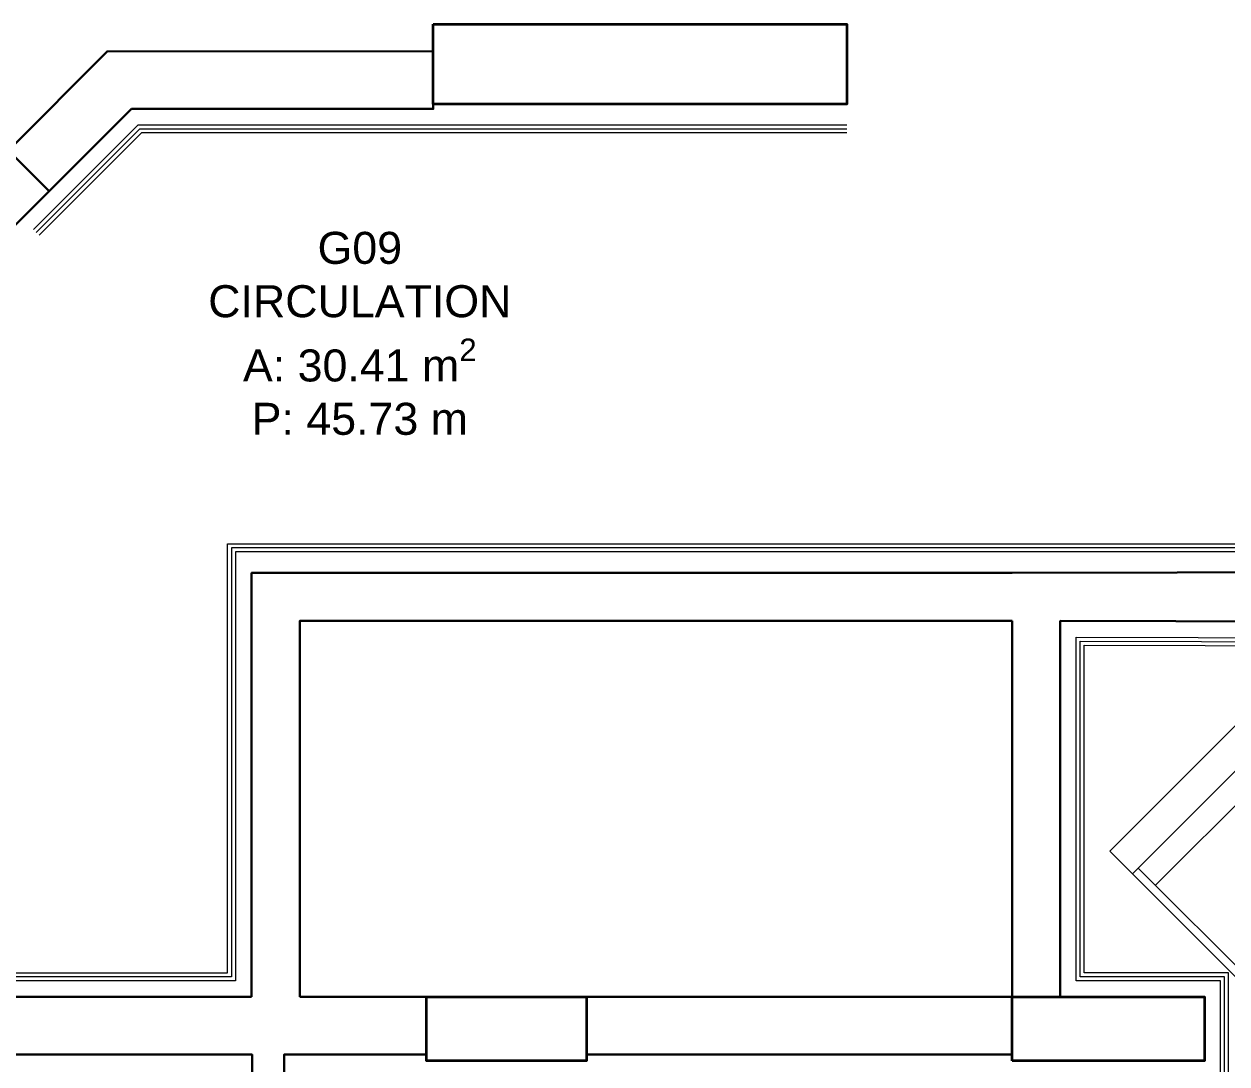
# Model space of a CAD drawing. Header units: centimetres. Extents: x 118932 to 154602, y -32682 to -23521.
# Drawn here: x 140658.2 to 141033.9, y -29170.6 to -28845.7 of the extents above; entities that cross this region are included whole.
import ezdxf

# ---------------------------------------------------------------- set-up
doc = ezdxf.new("R2010")
doc.units = ezdxf.units.CM
doc.header["$LTSCALE"] = 50
doc.header["$MEASUREMENT"] = 0
for name, color, linetype, lineweight, true_color in [('GEN_00_BL_Yazı', 7, 'Continuous', 0, 0x4f5250), ('GEN_00_BL_Ölçü Dış', 7, 'Continuous', 5, 0x766a5e), ('GEN_01_TA_Kolon', 7, 'Continuous', 35, 0xd05d28), ('GEN_02_TF_Mobilya', 7, 'Continuous', 5, 0x745e3d), ('GEN_05_ML_Alçıpan_giydirme', 7, 'Continuous', 18, 0x7ebab5), ('KALACAK DUVARLAR', 7, 'Continuous', 30, 0x005387), ('ÖRÜLECEK DUVARLAR', 7, 'Continuous', 30, 0xfaca30)]:
    doc.layers.add(name, color=color, linetype=linetype, lineweight=lineweight, true_color=true_color)
doc.styles.add('ARIAL', font='arial.ttf')
doc.styles.add('Arial_6', font='arial.ttf', dxfattribs={"height": 59.5325})

# ---------------------------------------------------------------- blocks, each defined once
blk = doc.blocks.new('LEVEL 0_B BLOK_KOLON')
at = {"layer": 'GEN_01_TA_Kolon', "elevation": 0}
for points in [[(-205.92, 740.48), (-76.73, 740.48), (-76.73, 715.48), (-205.92, 715.48)], [(-208.05, 436.58), (-158.05, 436.58), (-158.05, 416.58), (-208.05, 416.58)], [(-25.13, 416.58), (-25.13, 436.58), (-25.13, 436.58), (34.87, 436.58), (34.87, 436.58), (34.87, 416.58)]]:
    blk.add_lwpolyline(points, close=True, dxfattribs=at)
blk = doc.blocks.new('KALACAK DUVALAR LEVEL 0 B BLOK')
at = {"layer": 'KALACAK DUVARLAR'}
for p, q in [((-377.13, 290.72, 0), (-490.13, 290.72, 0)), ((-322.55, 290.72, 0), (-362.13, 290.72, 0)), ((-272.55, 272.72), (-139.5, 272.72))]:
    blk.add_line(p, q, dxfattribs=at)
at = {"layer": 'KALACAK DUVARLAR', "elevation": 0}
for points in [[(-453.06, 555.22), (-422.09, 586.19), (-320.42, 586.12), (-320.42, 568.19), (-414.63, 568.19), (-440.33, 542.49), (-453.06, 555.22)], [(-139.63, 423.19), (-377.13, 423.19), (-377.13, 290.72)], [(-139.63, 408.19), (-362.13, 408.19), (-362.13, 290.72)]]:
    blk.add_lwpolyline(points, dxfattribs=at)
at = {"layer": 'KALACAK DUVARLAR'}
for points in [[(600.37, 272.18), (600.37, 406.69), (633.51, 406.69), (633.51, 424.79), (-139.63, 423.19)], [(-139.63, 408.19), (-139.63, 290.79), (-272.55, 290.72)], [(-124.63, 290.79), (-124.63, 408.19), (380.87, 406.74), (381, 360.79), (399, 360.79), (399, 406.74), (582.37, 406.62), (582.37, 300.79)], [(-490.13, 272.72), (-377, 272.72), (-377, 138.71), (-392.87, 138.71), (-392.87, 128.71), (-377, 128.71), (-392.87, 128.71)], [(-377, 128.71), (-377, 74.21), (-367, 74.21), (-367, 272.72), (-322.55, 272.72)]]:
    blk.add_lwpolyline(points, dxfattribs=at)
blk = doc.blocks.new('ÖRÜLECEK DUVAR LEVEL 0 B BLOK')
at = {"layer": 'ÖRÜLECEK DUVARLAR'}
blk.add_lwpolyline([(672.7, 1408.59), (685.43, 1395.87), (673.43, 1383.86), (660.7, 1396.59), (672.7, 1408.59)], dxfattribs=at)
blk = doc.blocks.new('DUVAR LEVEL 0 B LBOK')
at = {"layer": 'GEN_05_ML_Alçıpan_giydirme', "elevation": 0}
for points in [[(289.16, 1380.75), (321.86, 1413.45), (543.19, 1413.45)], [(290.05, 1379.86), (322.38, 1412.2), (543.19, 1412.2)], [(543.19, 1410.95), (322.9, 1410.95), (290.93, 1378.98)], [(1389.79, 1280.05), (352.29, 1280.05), (352.29, 1146.05), (219.29, 1145.98), (220.01, 46.33), (593.42, 46.33), (593.41, 22.42), (616.42, 22.42), (616.42, 19.92), (590.9, 19.92), (590.91, 43.83), (217.51, 43.83), (216.79, 1148.48), (349.79, 1148.55), (349.79, 1282.55), (1389.79, 1282.55)], [(1389.79, 1281.3), (351.04, 1281.3), (351.04, 1147.3), (218.04, 1147.23), (218.76, 45.08), (592.16, 45.08), (592.16, 21.17), (616.42, 21.17)], [(363.42, 636.97), (363.42, 811.47), (585.92, 811.47), (585.92, 549.47), (363.42, 549.47), (363.42, 556.97), (343.42, 556.97), (343.42, 524.47), (613.92, 524.47), (613.92, 696.97), (627.42, 696.97), (627.42, 849.32), (623.92, 849.39), (623.92, 1091.53), (662.29, 1091.53), (662.29, 1148.55), (617.29, 1148.55), (617.29, 1250.93), (1107.79, 1249.52), (1107.79, 1211.05)], [(362.17, 636.97), (362.17, 812.72), (587.17, 812.72), (587.17, 548.22), (362.17, 548.22), (362.17, 555.72), (344.67, 555.72), (344.67, 525.72), (612.67, 525.72), (612.67, 698.22), (626.17, 698.22), (626.17, 848.1), (622.67, 848.17), (622.67, 1092.78), (661.04, 1092.78), (661.04, 1147.3), (616.04, 1147.3), (616.04, 1252.18), (1109.04, 1250.76), (1109.04, 1211.05)], [(360.92, 636.97), (360.92, 813.97), (588.42, 813.97), (588.42, 546.97), (360.92, 546.97), (360.92, 554.47), (345.92, 554.47), (345.92, 526.97), (611.42, 526.97), (611.42, 699.47), (624.92, 699.47), (624.92, 846.87), (621.42, 846.94), (621.42, 1094.03), (659.79, 1094.03), (659.79, 1146.05), (614.79, 1146.05), (614.79, 1253.43), (1110.29, 1252.01), (1110.29, 1211.05)]]:
    blk.add_lwpolyline(points, dxfattribs=at)
blk = doc.blocks.new('FFE-Tag')
at = {"color": 0}
blk.add_wipeout([(-8.76, 0), (-6.19, 2.57), (6.19, 2.57), (8.76, 0), (6.19, -2.57), (-6.19, -2.57)], dxfattribs=at).dxf.layer = 'GEN_00_BL_Yazı'
at = {"layer": 'GEN_00_BL_Yazı', "color": 0}
for p, q in [((-8.76, 0), (-6.19, 2.57)), ((6.19, 2.57), (-6.19, 2.57)), ((8.76, 0), (6.19, 2.57)), ((-8.76, 0), (-6.19, -2.57)), ((8.76, 0), (6.19, -2.57)), ((-6.19, -2.57), (6.19, -2.57))]:
    blk.add_line(p, q, dxfattribs=at)
blk = doc.blocks.new('EF-411_LoungeChair')
at = {"layer": 'GEN_02_TF_Mobilya'}
for p, q in [((-400, 415), (-374.6, 415)), ((-400, -315), (-400, 415)), ((-374.6, 415), (374.6, 415)), ((-374.6, 415), (-374.6, -315)), ((374.6, 415), (400, 415)), ((374.6, -315), (374.6, 415)), ((400, 415), (400, -315)), ((-374.6, -238.8), (374.6, -238.8)), ((400, -315), (-400, -315)), ((-400, -315), (-400, -415)), ((400, -415), (400, -315)), ((-400, -415), (400, -415))]:
    blk.add_line(p, q, dxfattribs=at)
at = {"layer": 'GEN_00_BL_Yazı', "xscale": 24.48801272789197, "yscale": 24.48801272789197, "zscale": 24.48801272789197, "rotation": 135.0000000000002}
blk.add_blockref('FFE-Tag', (56.1, 146.1, 0), dxfattribs=at)
at = {"layer": 'GEN_00_BL_Yazı', "insert": (134.4, 26.4, 0), "char_height": 60, "attachment_point": 1, "rotation": 135, "style": 'Arial_6'}
blk.add_mtext('EF-411', dxfattribs=at)
blk = doc.blocks.new('b blok level 0 tefriş')
at = {"layer": 'GEN_02_TF_Mobilya', "xscale": 0.09999999999999999, "yscale": 0.09999999999999999, "zscale": 0.09999999999999999, "rotation": 224.9999999999999}
blk.add_blockref('EF-411_LoungeChair', (1813.5, 459.5, 0), dxfattribs=at)
blk = doc.blocks.new('TEFRISLI MAHAL LEVEL 0 A BLOK')
at = {"layer": 'GEN_00_BL_Yazı', "transparency": 33554687, "insert": (4633.12, -22.5), "char_height": 10, "attachment_point": 2, "style": 'ARIAL'}
blk.add_mtext('\\A1;\\pxqc;G09\\PCIRCULATION\\PA: 30.41 m{\\H0.7x;\\S2^ ;}\\PP: 45.73 m', dxfattribs=at)

msp = doc.modelspace()

# ---------------------------------------------------------------- block references
for name, p in [('LEVEL 0_B BLOK_KOLON', (140991.94, -29586.18, 0)), ('KALACAK DUVALAR LEVEL 0 B BLOK', (141106.44, -29440.39, 0)), ('DUVAR LEVEL 0 B LBOK', (140372.02, -30290.65)), ('ÖRÜLECEK DUVAR LEVEL 0 B BLOK', (139980.68, -30293.77))]:
    msp.add_blockref(name, p)

# ---------------------------------------------------------------- next in the draw order: block references
msp.add_blockref('b blok level 0 tefriş', (139241.38, -29564.69, 0))

# ---------------------------------------------------------------- next in the draw order: block references
at = {"layer": 'GEN_00_BL_Ölçü Dış'}
msp.add_blockref('TEFRISLI MAHAL LEVEL 0 A BLOK', (136129.97, -28888.13), dxfattribs=at)

doc.saveas('drawing.dxf')
